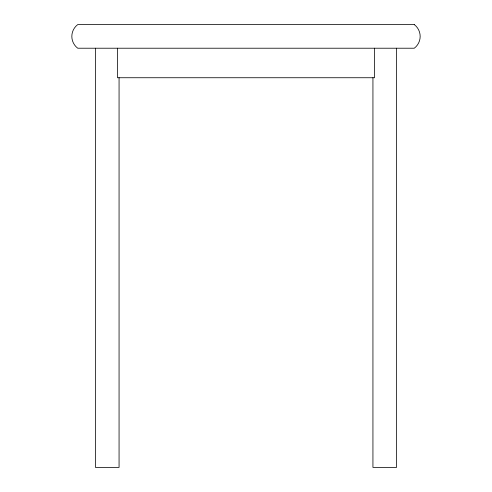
<?xml version="1.0" encoding="UTF-8"?>
<svg xmlns="http://www.w3.org/2000/svg" width="492" height="492" viewBox="0 0 492 492"><rect width="100%" height="100%" fill="white"/><g stroke="black" fill="none" stroke-linecap="round" stroke-linejoin="round"><path stroke-width="0.74" d="M396.552 48.216L396.552 467.4L372.936 467.4L372.936 77.736M374.517 48.216L374.517 77.736L117.483 77.736L117.483 48.216M119.064 77.736L119.064 467.4L95.448 467.4L95.448 48.216M414.264 24.6L77.736 24.6A14.76 14.76 0 0 0 77.736 48.216L414.264 48.216A14.76 14.76 0 0 0 414.264 24.6"/></g></svg>
